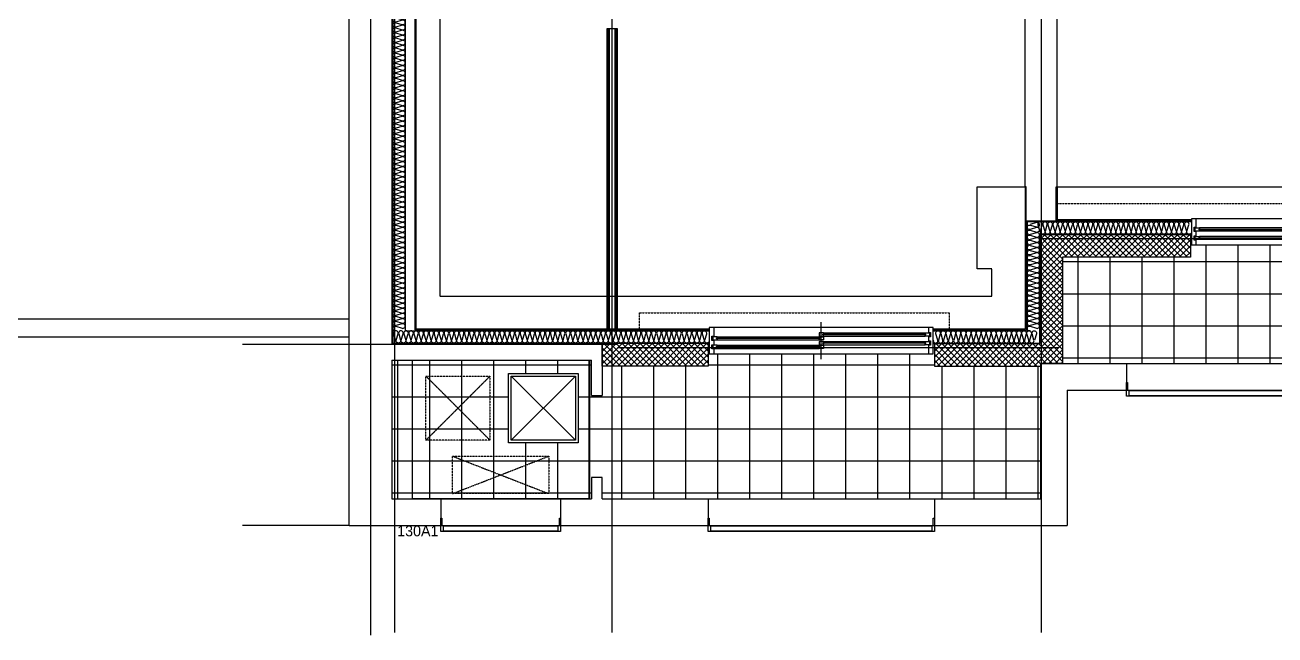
# Model space of a CAD drawing. Header units: millimetres. Extents: x 18456 to 179493, y -203649 to 469211.
# Drawn here: x 122248 to 133963, y 341252 to 346967 of the extents above; entities that cross this region are included whole.
import ezdxf

# ---------------------------------------------------------------- set-up
doc = ezdxf.new("R2010")
doc.units = ezdxf.units.MM
for name, pattern in [('X-평면도(기본형)$0$CEN', [52.5, 50, -1, 0.5, -1]), ('X-평면도(기본형)$0$HID', [2.8, 1.8, -1]), ('X-평면도(기본형)$0$HID2', [7.5, 6, -1.5])]:
    doc.linetypes.add(name, pattern=pattern)
for name, color, linetype, true_color in [('X-평면도(기본형)$0$40HAT', 9, 'Continuous', 0x808080), ('X-평면도(기본형)$0$4ELE', 4, 'Continuous', 0x00ffff), ('X-평면도(기본형)$0$4GYP', 4, 'Continuous', 0x00ffff), ('X-평면도(기본형)$0$7GYP', 7, 'Continuous', 0x000000), ('X-평면도(기본형)$0$8RF', 9, 'Continuous', 0x808080), ('X-평면도(기본형)$0$AHID', 5, 'X-평면도(기본형)$0$HID', 0x0000ff), ('X-평면도(기본형)$0$CEN', 1, 'X-평면도(기본형)$0$CEN', 0xff0000), ('X-평면도(기본형)$0$DEFTXT', 7, 'Continuous', 0x7fdfff), ('X-평면도(기본형)$0$DOOR', 4, 'Continuous', 0x00ffff), ('X-평면도(기본형)$0$ETC', 9, 'Continuous', 0x808080), ('X-평면도(기본형)$0$FUR', 6, 'Continuous', 0xff00ff), ('X-평면도(기본형)$0$INS', 9, 'Continuous', 0x808080), ('X-평면도(기본형)$0$INSUL', 9, 'Continuous', 0x808080), ('X-평면도(기본형)$0$MC', 7, 'Continuous', 0x7f7fff), ('X-평면도(기본형)$0$TIL', 5, 'Continuous', 0x0000ff), ('X-평면도(기본형)$0$UIS', 7, 'X-평면도(기본형)$0$HID2', 0x000000), ('X-평면도(기본형)$0$W1', 2, 'Continuous', 0xffff00), ('X-평면도(기본형)$0$W2', 3, 'Continuous', 0x00ff00), ('X-평면도(기본형)$0$WID', 4, 'Continuous', 0x00ffff), ('X-평면도(기본형)$0$국기계양대', 9, 'Continuous', 0x808080), ('X-평면도(기본형)$0$피난구', 9, 'Continuous', 0x808080)]:
    doc.layers.add(name, color=color, linetype=linetype, true_color=true_color)
doc.styles.add('맑은 고딕 Regular', font='')
doc.styles.get('맑은 고딕 Regular').set_extended_font_data('M+39D80 怨좊뵓')
pattern_1 = [(315, (-174175.336, 75338.112), (28.2842712, 28.2842712), []), (45, (-174175.336, 75338.112), (-28.2842712, 28.2842712), [])]

# ---------------------------------------------------------------- blocks, each defined once
blk = doc.blocks.new('X-평면도(기본형)$0$dw2100')
at = {"layer": 'X-평면도(기본형)$0$WID', "color": 8, "true_color": 0x808080}
for p, q in [((2055, 0), (45, 0)), ((72, -98), (1033, -98)), ((72, -98), (72, -102)), ((72, -102), (1033, -102)), ((1033, -98), (1033, -102)), ((1067, -63), (2028, -63)), ((1067, -63), (1067, -67)), ((1067, -67), (2028, -67)), ((2028, -63), (2028, -67)), ((72, -178), (1033, -178)), ((72, -178), (72, -182)), ((72, -182), (1033, -182)), ((1033, -178), (1033, -182)), ((1067, -143), (2028, -143)), ((1067, -143), (1067, -147)), ((1067, -147), (2028, -147)), ((2028, -143), (2028, -147)), ((45, -245), (2055, -245))]:
    blk.add_line(p, q, dxfattribs=at)
at = {"layer": 'X-평면도(기본형)$0$WID', "color": 1, "true_color": 0xff0000}
blk.add_line((1050, 50), (1050, -295), dxfattribs=at)
at = {"layer": 'X-평면도(기본형)$0$WID'}
for p, q in [((1030, -85), (75, -85)), ((1030, -115), (75, -115)), ((2025, -50), (1070, -50)), ((2025, -80), (1070, -80)), ((1030, -165), (75, -165)), ((1030, -195), (75, -195)), ((2025, -130), (1070, -130)), ((2025, -160), (1070, -160))]:
    blk.add_line(p, q, dxfattribs=at)
for points in [[(0, -245), (45, -245), (45, -200), (25, -200), (25, -160), (45, -160), (45, -120), (25, -120), (25, -80), (45, -80), (45, 0), (0, 0)], [(2100, 0), (2055, 0), (2055, -45), (2075, -45), (2075, -85), (2055, -85), (2055, -125), (2075, -125), (2075, -165), (2055, -165), (2055, -245), (2100, -245)], [(75, -115), (35, -115), (35, -85), (75, -85), (75, -95), (69, -97), (69, -103), (75, -105)], [(1070, -80), (1030, -80), (1030, -50), (1070, -50), (1070, -60), (1064, -62), (1064, -68), (1070, -70)], [(1030, -115), (1070, -115), (1070, -85), (1030, -85), (1030, -95), (1036, -97), (1036, -103), (1030, -105)], [(2025, -80), (2065, -80), (2065, -50), (2025, -50), (2025, -60), (2031, -62), (2031, -68), (2025, -70)], [(75, -195), (35, -195), (35, -165), (75, -165), (75, -175), (69, -177), (69, -183), (75, -185)], [(1070, -160), (1030, -160), (1030, -130), (1070, -130), (1070, -140), (1064, -142), (1064, -148), (1070, -150)], [(1030, -195), (1070, -195), (1070, -165), (1030, -165), (1030, -175), (1036, -177), (1036, -183), (1030, -185)], [(2025, -160), (2065, -160), (2065, -130), (2025, -130), (2025, -140), (2031, -142), (2031, -148), (2025, -150)]]:
    blk.add_lwpolyline(points, close=True, dxfattribs=at)
at = {"layer": 'X-평면도(기본형)$0$WID', "color": 8, "true_color": 0x808080}
for points in [[(75, -94), (78, -96), (78, -97), (79, -98)], [(75, -106), (78, -104), (78, -103), (79, -102)], [(1030, -94), (1027, -96), (1027, -97), (1026, -98)], [(1030, -106), (1027, -104), (1027, -103), (1026, -102)], [(1070, -59), (1073, -61), (1073, -62), (1074, -63)], [(1070, -71), (1073, -69), (1073, -68), (1074, -67)], [(2025, -59), (2022, -61), (2022, -62), (2021, -63)], [(2025, -71), (2022, -69), (2022, -68), (2021, -67)], [(75, -174), (78, -176), (78, -177), (79, -178)], [(75, -186), (78, -184), (78, -183), (79, -182)], [(1030, -174), (1027, -176), (1027, -177), (1026, -178)], [(1030, -186), (1027, -184), (1027, -183), (1026, -182)], [(1070, -139), (1073, -141), (1073, -142), (1074, -143)], [(1070, -151), (1073, -149), (1073, -148), (1074, -147)], [(2025, -139), (2022, -141), (2022, -142), (2021, -143)], [(2025, -151), (2022, -149), (2022, -148), (2021, -147)]]:
    blk.add_lwpolyline(points, dxfattribs=at)
blk = doc.blocks.new('U169 (X-평면도(기본형)$0$ins-l)')
at = {"layer": 'X-평면도(기본형)$0$INSUL', "color": 8, "true_color": 0x808080}
for p, q in [((37, 24), (21, 76)), ((57, 76), (42, 24)), ((78, 24), (63, 76)), ((99, 76), (83, 24)), ((119, 24), (104, 76)), ((140, 76), (124, 24)), ((161, 24), (145, 76)), ((181, 76), (166, 24)), ((202, 24), (186, 76)), ((222, 76), (207, 24)), ((243, 24), (228, 76)), ((264, 76), (248, 24)), ((284, 24), (269, 76)), ((305, 76), (289, 24)), ((325, 24), (310, 76)), ((346, 76), (331, 24)), ((367, 24), (351, 76)), ((387, 76), (372, 24)), ((408, 24), (392, 76)), ((428, 76), (413, 24)), ((449, 24), (434, 76)), ((470, 76), (454, 24)), ((490, 24), (475, 76)), ((511, 76), (495, 24)), ((531, 24), (516, 76)), ((552, 76), (537, 24)), ((573, 24), (557, 76)), ((593, 76), (578, 24)), ((614, 24), (598, 76)), ((635, 76), (619, 24)), ((655, 24), (640, 76)), ((676, 76), (660, 24)), ((696, 24), (681, 76)), ((717, 76), (702, 24)), ((738, 24), (722, 76)), ((758, 76), (743, 24)), ((779, 24), (763, 76)), ((799, 76), (784, 24)), ((820, 24), (805, 76)), ((841, 76), (825, 24)), ((861, 24), (846, 76)), ((882, 76), (866, 24)), ((902, 24), (887, 76)), ((923, 76), (908, 24)), ((944, 24), (928, 76)), ((964, 76), (949, 24)), ((985, 24), (969, 76)), ((1006, 76), (990, 24)), ((1026, 24), (1011, 76)), ((1047, 76), (1031, 24)), ((1067, 24), (1052, 76)), ((1088, 76), (1073, 24)), ((1109, 24), (1093, 76)), ((1129, 76), (1114, 24)), ((1150, 24), (1134, 76)), ((1170, 76), (1155, 24)), ((1191, 24), (1176, 76)), ((1212, 76), (1196, 24)), ((1232, 24), (1217, 76)), ((1253, 76), (1237, 24))]:
    blk.add_line(p, q, dxfattribs=at)
for centre in [(19, 19), (60, 19), (101, 19), (142, 19), (184, 19), (225, 19), (266, 19), (307, 19), (349, 19), (390, 19), (431, 19), (472, 19), (513, 19), (555, 19), (596, 19), (637, 19), (678, 19), (720, 19), (761, 19), (802, 19), (843, 19), (884, 19), (926, 19), (967, 19), (1008, 19), (1049, 19), (1091, 19), (1132, 19), (1173, 19), (1214, 19)]:
    blk.add_arc(centre, 18.8, 163.3008, 16.6992, dxfattribs=at)
at = {"layer": 'X-평면도(기본형)$0$INSUL', "color": 8, "true_color": 0x808080, "extrusion": (0, 0, -1)}
for centre in [(-39, 81), (-81, 81), (-122, 81), (-163, 81), (-204, 81), (-246, 81), (-287, 81), (-328, 81), (-369, 81), (-410, 81), (-452, 81), (-493, 81), (-534, 81), (-575, 81), (-617, 81), (-658, 81), (-699, 81), (-740, 81), (-781, 81), (-823, 81), (-864, 81), (-905, 81), (-946, 81), (-987, 81), (-1029, 81), (-1070, 81), (-1111, 81), (-1152, 81), (-1194, 81), (-1235, 81)]:
    blk.add_arc(centre, 18.8, 343.3008, 196.6992, dxfattribs=at)
blk = doc.blocks.new('X-평면도(기본형)$0$DW2700v')
at = {"layer": 'X-평면도(기본형)$0$WID', "color": 8, "true_color": 0x808080}
for p, q in [((2655, 0), (45, 0)), ((883, -98), (72, -98)), ((72, -102), (72, -98)), ((883, -102), (72, -102)), ((883, -102), (883, -98)), ((2628, -63), (917, -63)), ((917, -67), (917, -63)), ((2628, -67), (917, -67)), ((2628, -67), (2628, -63)), ((883, -178), (72, -178)), ((72, -182), (72, -178)), ((883, -182), (72, -182)), ((883, -182), (883, -178)), ((2628, -143), (917, -143)), ((917, -147), (917, -143)), ((2628, -147), (917, -147)), ((2628, -147), (2628, -143)), ((45, -245), (2655, -245))]:
    blk.add_line(p, q, dxfattribs=at)
at = {"layer": 'X-평면도(기본형)$0$WID', "color": 1, "true_color": 0xff0000}
blk.add_line((900, -295), (900, 50), dxfattribs=at)
at = {"layer": 'X-평면도(기본형)$0$WID'}
for p, q in [((75, -85), (880, -85)), ((75, -115), (880, -115)), ((920, -50), (2625, -50)), ((920, -80), (2625, -80)), ((75, -165), (880, -165)), ((75, -195), (880, -195)), ((920, -130), (2625, -130)), ((920, -160), (2625, -160))]:
    blk.add_line(p, q, dxfattribs=at)
for points in [[(0, -245), (45, -245), (45, -200), (25, -200), (25, -160), (45, -160), (45, -120), (25, -120), (25, -80), (45, -80), (45, 0), (0, 0)], [(2700, 0), (2655, 0), (2655, -45), (2675, -45), (2675, -85), (2655, -85), (2655, -125), (2675, -125), (2675, -165), (2655, -165), (2655, -245), (2700, -245)], [(75, -85), (35, -85), (35, -115), (75, -115), (75, -105), (69, -103), (69, -97), (75, -95)], [(920, -50), (880, -50), (880, -80), (920, -80), (920, -70), (914, -68), (914, -62), (920, -60)], [(880, -85), (920, -85), (920, -115), (880, -115), (880, -105), (886, -103), (886, -97), (880, -95)], [(2625, -50), (2665, -50), (2665, -80), (2625, -80), (2625, -70), (2631, -68), (2631, -62), (2625, -60)], [(75, -165), (35, -165), (35, -195), (75, -195), (75, -185), (69, -183), (69, -177), (75, -175)], [(920, -130), (880, -130), (880, -160), (920, -160), (920, -150), (914, -148), (914, -142), (920, -140)], [(880, -165), (920, -165), (920, -195), (880, -195), (880, -185), (886, -183), (886, -177), (880, -175)], [(2625, -130), (2665, -130), (2665, -160), (2625, -160), (2625, -150), (2631, -148), (2631, -142), (2625, -140)]]:
    blk.add_lwpolyline(points, close=True, dxfattribs=at)
at = {"layer": 'X-평면도(기본형)$0$WID', "color": 8, "true_color": 0x808080}
for points in [[(75, -94), (78, -96), (78, -97), (79, -98)], [(75, -106), (78, -104), (78, -103), (79, -102)], [(880, -94), (877, -96), (877, -97), (876, -98)], [(880, -106), (877, -104), (877, -103), (876, -102)], [(920, -59), (923, -61), (923, -62), (924, -63)], [(920, -71), (923, -69), (923, -68), (924, -67)], [(2625, -59), (2622, -61), (2622, -62), (2621, -63)], [(2625, -71), (2622, -69), (2622, -68), (2621, -67)], [(75, -174), (78, -176), (78, -177), (79, -178)], [(75, -186), (78, -184), (78, -183), (79, -182)], [(880, -174), (877, -176), (877, -177), (876, -178)], [(880, -186), (877, -184), (877, -183), (876, -182)], [(920, -139), (923, -141), (923, -142), (924, -143)], [(920, -151), (923, -149), (923, -148), (924, -147)], [(2625, -139), (2622, -141), (2622, -142), (2621, -143)], [(2625, -151), (2622, -149), (2622, -148), (2621, -147)]]:
    blk.add_lwpolyline(points, dxfattribs=at)
blk = doc.blocks.new('U145 (X-평면도(기본형)$0$ins-l)')
at = {"layer": 'X-평면도(기본형)$0$INSUL', "color": 8, "true_color": 0x808080}
for p, q in [((37, 24), (21, 76)), ((57, 76), (42, 24)), ((78, 24), (63, 76)), ((99, 76), (83, 24)), ((119, 24), (104, 76)), ((140, 76), (124, 24)), ((161, 24), (145, 76)), ((181, 76), (166, 24)), ((202, 24), (186, 76)), ((222, 76), (207, 24)), ((243, 24), (228, 76)), ((264, 76), (248, 24)), ((284, 24), (269, 76)), ((305, 76), (289, 24)), ((325, 24), (310, 76)), ((346, 76), (331, 24)), ((367, 24), (351, 76)), ((387, 76), (372, 24)), ((408, 24), (392, 76)), ((428, 76), (413, 24)), ((449, 24), (434, 76)), ((470, 76), (454, 24)), ((490, 24), (475, 76)), ((511, 76), (495, 24)), ((531, 24), (516, 76)), ((552, 76), (537, 24)), ((573, 24), (557, 76)), ((593, 76), (578, 24)), ((614, 24), (598, 76)), ((635, 76), (619, 24)), ((655, 24), (640, 76)), ((676, 76), (660, 24)), ((696, 24), (681, 76)), ((717, 76), (702, 24)), ((738, 24), (722, 76)), ((758, 76), (743, 24)), ((779, 24), (763, 76)), ((799, 76), (784, 24)), ((820, 24), (805, 76)), ((841, 76), (825, 24)), ((861, 24), (846, 76)), ((882, 76), (866, 24))]:
    blk.add_line(p, q, dxfattribs=at)
for centre in [(19, 19), (60, 19), (101, 19), (142, 19), (184, 19), (225, 19), (266, 19), (307, 19), (349, 19), (390, 19), (431, 19), (472, 19), (513, 19), (555, 19), (596, 19), (637, 19), (678, 19), (720, 19), (761, 19), (802, 19), (843, 19)]:
    blk.add_arc(centre, 18.8, 163.3008, 16.6992, dxfattribs=at)
at = {"layer": 'X-평면도(기본형)$0$INSUL', "color": 8, "true_color": 0x808080, "extrusion": (0, 0, -1)}
for centre in [(-39, 81), (-81, 81), (-122, 81), (-163, 81), (-204, 81), (-246, 81), (-287, 81), (-328, 81), (-369, 81), (-410, 81), (-452, 81), (-493, 81), (-534, 81), (-575, 81), (-617, 81), (-658, 81), (-699, 81), (-740, 81), (-781, 81), (-823, 81), (-864, 81)]:
    blk.add_arc(centre, 18.8, 343.3008, 196.6992, dxfattribs=at)
blk = doc.blocks.new('U132 (X-평면도(기본형)$0$ng)')
at = {"color": 0, "linetype": 'ByBlock', "lineweight": -2}
for p, q in [((-560, -104), (-560, 22)), ((-560, 22), (-550, 22)), ((-550, 22), (-550, -48)), ((550, 22), (560, 22)), ((550, -48), (550, 22)), ((560, 22), (560, -104)), ((-560, -48), (-538, -48)), ((-538, -104), (-560, -104)), ((-538, -48), (-538, -51)), ((538, -51), (-538, -51)), ((-538, -51), (-538, -101)), ((-538, -51), (538, -51)), ((-538, -101), (538, -101)), ((538, -101), (-538, -101)), ((-538, -101), (-538, -104)), ((538, -51), (538, -48)), ((538, -48), (560, -48)), ((538, -101), (538, -51)), ((538, -104), (538, -101)), ((560, -104), (538, -104))]:
    blk.add_line(p, q, dxfattribs=at)
blk = doc.blocks.new('U170 (X-평면도(기본형)$0$ng)')
at = {"color": 0, "linetype": 'ByBlock', "lineweight": -2}
for p, q in [((-1060, -104), (-1060, 22)), ((-1060, 22), (-1050, 22)), ((-1050, 22), (-1050, -48)), ((1050, 22), (1060, 22)), ((1050, -48), (1050, 22)), ((1060, 22), (1060, -104)), ((-1060, -48), (-1038, -48)), ((-1038, -104), (-1060, -104)), ((-1038, -48), (-1038, -51)), ((1038, -51), (-1038, -51)), ((-1038, -51), (-1038, -101)), ((-1038, -51), (1038, -51)), ((-1038, -101), (1038, -101)), ((1038, -101), (-1038, -101)), ((-1038, -101), (-1038, -104)), ((1038, -51), (1038, -48)), ((1038, -48), (1060, -48)), ((1038, -101), (1038, -51)), ((1038, -104), (1038, -101)), ((1060, -104), (1038, -104))]:
    blk.add_line(p, q, dxfattribs=at)
blk = doc.blocks.new('U172 (X-평면도(기본형)$0$ins-l)')
at = {"layer": 'X-평면도(기본형)$0$INSUL', "color": 8, "true_color": 0x808080}
for p, q in [((37, 24), (21, 76)), ((57, 76), (42, 24)), ((78, 24), (63, 76)), ((99, 76), (83, 24)), ((119, 24), (104, 76)), ((140, 76), (124, 24)), ((161, 24), (145, 76)), ((181, 76), (166, 24)), ((202, 24), (186, 76)), ((222, 76), (207, 24)), ((243, 24), (228, 76)), ((264, 76), (248, 24)), ((284, 24), (269, 76)), ((305, 76), (289, 24)), ((325, 24), (310, 76)), ((346, 76), (331, 24)), ((367, 24), (351, 76)), ((387, 76), (372, 24)), ((408, 24), (392, 76)), ((428, 76), (413, 24)), ((449, 24), (434, 76)), ((470, 76), (454, 24)), ((490, 24), (475, 76)), ((511, 76), (495, 24)), ((531, 24), (516, 76)), ((552, 76), (537, 24)), ((573, 24), (557, 76)), ((593, 76), (578, 24)), ((614, 24), (598, 76)), ((635, 76), (619, 24)), ((655, 24), (640, 76)), ((676, 76), (660, 24)), ((696, 24), (681, 76)), ((717, 76), (702, 24)), ((738, 24), (722, 76)), ((758, 76), (743, 24)), ((779, 24), (763, 76)), ((799, 76), (784, 24)), ((820, 24), (805, 76)), ((841, 76), (825, 24))]:
    blk.add_line(p, q, dxfattribs=at)
for centre in [(19, 19), (60, 19), (101, 19), (142, 19), (184, 19), (225, 19), (266, 19), (307, 19), (349, 19), (390, 19), (431, 19), (472, 19), (513, 19), (555, 19), (596, 19), (637, 19), (678, 19), (720, 19), (761, 19), (802, 19)]:
    blk.add_arc(centre, 18.8, 163.3008, 16.6992, dxfattribs=at)
at = {"layer": 'X-평면도(기본형)$0$INSUL', "color": 8, "true_color": 0x808080, "extrusion": (0, 0, -1)}
for centre in [(-39, 81), (-81, 81), (-122, 81), (-163, 81), (-204, 81), (-246, 81), (-287, 81), (-328, 81), (-369, 81), (-410, 81), (-452, 81), (-493, 81), (-534, 81), (-575, 81), (-617, 81), (-658, 81), (-699, 81), (-740, 81), (-781, 81), (-823, 81)]:
    blk.add_arc(centre, 18.8, 343.3008, 196.6992, dxfattribs=at)
blk = doc.blocks.new('U173 (X-평면도(기본형)$0$ins-l)')
at = {"layer": 'X-평면도(기본형)$0$INSUL', "color": 8, "true_color": 0x808080}
for p, q in [((37, 24), (21, 76)), ((57, 76), (42, 24)), ((78, 24), (63, 76)), ((99, 76), (83, 24)), ((119, 24), (104, 76)), ((140, 76), (124, 24)), ((161, 24), (145, 76)), ((181, 76), (166, 24)), ((202, 24), (186, 76)), ((222, 76), (207, 24)), ((243, 24), (228, 76)), ((264, 76), (248, 24)), ((284, 24), (269, 76)), ((305, 76), (289, 24)), ((325, 24), (310, 76)), ((346, 76), (331, 24)), ((367, 24), (351, 76)), ((387, 76), (372, 24)), ((408, 24), (392, 76)), ((428, 76), (413, 24)), ((449, 24), (434, 76)), ((470, 76), (454, 24)), ((490, 24), (475, 76)), ((511, 76), (495, 24)), ((531, 24), (516, 76)), ((552, 76), (537, 24)), ((573, 24), (557, 76)), ((593, 76), (578, 24)), ((614, 24), (598, 76)), ((635, 76), (619, 24)), ((655, 24), (640, 76)), ((676, 76), (660, 24)), ((696, 24), (681, 76)), ((717, 76), (702, 24)), ((738, 24), (722, 76)), ((758, 76), (743, 24)), ((779, 24), (763, 76)), ((799, 76), (784, 24)), ((820, 24), (805, 76)), ((841, 76), (825, 24)), ((861, 24), (846, 76)), ((882, 76), (866, 24)), ((902, 24), (887, 76)), ((923, 76), (908, 24)), ((944, 24), (928, 76)), ((964, 76), (949, 24)), ((985, 24), (969, 76)), ((1006, 76), (990, 24)), ((1026, 24), (1011, 76)), ((1047, 76), (1031, 24)), ((1067, 24), (1052, 76)), ((1088, 76), (1073, 24)), ((1109, 24), (1093, 76)), ((1129, 76), (1114, 24)), ((1150, 24), (1134, 76)), ((1170, 76), (1155, 24)), ((1191, 24), (1176, 76)), ((1212, 76), (1196, 24)), ((1232, 24), (1217, 76)), ((1253, 76), (1237, 24)), ((1273, 24), (1258, 76)), ((1294, 76), (1279, 24)), ((1315, 24), (1299, 76)), ((1335, 76), (1320, 24)), ((1356, 24), (1340, 76)), ((1377, 76), (1361, 24)), ((1397, 24), (1382, 76)), ((1418, 76), (1402, 24)), ((1438, 24), (1423, 76)), ((1459, 76), (1443, 24)), ((1480, 24), (1464, 76)), ((1500, 76), (1485, 24)), ((1521, 24), (1505, 76)), ((1541, 76), (1526, 24)), ((1562, 24), (1547, 76)), ((1583, 76), (1567, 24)), ((1603, 24), (1588, 76)), ((1624, 76), (1608, 24)), ((1644, 24), (1629, 76)), ((1665, 76), (1650, 24)), ((1686, 24), (1670, 76)), ((1706, 76), (1691, 24)), ((1727, 24), (1711, 76)), ((1747, 76), (1732, 24)), ((1768, 24), (1753, 76)), ((1789, 76), (1773, 24)), ((1809, 24), (1794, 76)), ((1830, 76), (1814, 24)), ((1851, 24), (1835, 76)), ((1871, 76), (1856, 24)), ((1892, 24), (1876, 76)), ((1912, 76), (1897, 24)), ((1933, 24), (1918, 76)), ((1954, 76), (1938, 24)), ((1974, 24), (1959, 76)), ((1995, 76), (1979, 24)), ((2015, 24), (2000, 76)), ((2036, 76), (2021, 24)), ((2057, 24), (2041, 76)), ((2077, 76), (2062, 24)), ((2098, 24), (2082, 76)), ((2118, 76), (2103, 24)), ((2139, 24), (2124, 76)), ((2160, 76), (2144, 24)), ((2180, 24), (2165, 76)), ((2201, 76), (2185, 24)), ((2222, 24), (2206, 76)), ((2242, 76), (2227, 24)), ((2263, 24), (2247, 76)), ((2283, 76), (2268, 24)), ((2304, 24), (2288, 76)), ((2325, 76), (2309, 24)), ((2345, 24), (2330, 76)), ((2366, 76), (2350, 24)), ((2386, 24), (2371, 76)), ((2407, 76), (2392, 24)), ((2428, 24), (2412, 76)), ((2448, 76), (2433, 24)), ((2469, 24), (2453, 76)), ((2489, 76), (2474, 24)), ((2510, 24), (2495, 76)), ((2531, 76), (2515, 24)), ((2551, 24), (2536, 76)), ((2572, 76), (2556, 24))]:
    blk.add_line(p, q, dxfattribs=at)
for centre in [(19, 19), (60, 19), (101, 19), (142, 19), (184, 19), (225, 19), (266, 19), (307, 19), (349, 19), (390, 19), (431, 19), (472, 19), (513, 19), (555, 19), (596, 19), (637, 19), (678, 19), (720, 19), (761, 19), (802, 19), (843, 19), (884, 19), (926, 19), (967, 19), (1008, 19), (1049, 19), (1091, 19), (1132, 19), (1173, 19), (1214, 19), (1255, 19), (1297, 19), (1338, 19), (1379, 19), (1420, 19), (1462, 19), (1503, 19), (1544, 19), (1585, 19), (1626, 19), (1668, 19), (1709, 19), (1750, 19), (1791, 19), (1832, 19), (1874, 19), (1915, 19), (1956, 19), (1997, 19), (2039, 19), (2080, 19), (2121, 19), (2162, 19), (2203, 19), (2245, 19), (2286, 19), (2327, 19), (2368, 19), (2410, 19), (2451, 19), (2492, 19), (2533, 19)]:
    blk.add_arc(centre, 18.8, 163.3008, 16.6992, dxfattribs=at)
at = {"layer": 'X-평면도(기본형)$0$INSUL', "color": 8, "true_color": 0x808080, "extrusion": (0, 0, -1)}
for centre in [(-39, 81), (-81, 81), (-122, 81), (-163, 81), (-204, 81), (-246, 81), (-287, 81), (-328, 81), (-369, 81), (-410, 81), (-452, 81), (-493, 81), (-534, 81), (-575, 81), (-617, 81), (-658, 81), (-699, 81), (-740, 81), (-781, 81), (-823, 81), (-864, 81), (-905, 81), (-946, 81), (-987, 81), (-1029, 81), (-1070, 81), (-1111, 81), (-1152, 81), (-1194, 81), (-1235, 81), (-1276, 81), (-1317, 81), (-1358, 81), (-1400, 81), (-1441, 81), (-1482, 81), (-1523, 81), (-1565, 81), (-1606, 81), (-1647, 81), (-1688, 81), (-1729, 81), (-1771, 81), (-1812, 81), (-1853, 81), (-1894, 81), (-1936, 81), (-1977, 81), (-2018, 81), (-2059, 81), (-2100, 81), (-2142, 81), (-2183, 81), (-2224, 81), (-2265, 81), (-2307, 81), (-2348, 81), (-2389, 81), (-2430, 81), (-2471, 81), (-2513, 81), (-2554, 81)]:
    blk.add_arc(centre, 18.8, 343.3008, 196.6992, dxfattribs=at)
blk = doc.blocks.new('U139 (X-평면도(기본형)$0$ins-l)')
at = {"layer": 'X-평면도(기본형)$0$INSUL', "color": 8, "true_color": 0x808080}
for p, q in [((37, 24), (21, 76)), ((57, 76), (42, 24)), ((78, 24), (63, 76)), ((99, 76), (83, 24)), ((119, 24), (104, 76)), ((140, 76), (124, 24)), ((161, 24), (145, 76)), ((181, 76), (166, 24)), ((202, 24), (186, 76)), ((222, 76), (207, 24)), ((243, 24), (228, 76)), ((264, 76), (248, 24)), ((284, 24), (269, 76)), ((305, 76), (289, 24)), ((325, 24), (310, 76)), ((346, 76), (331, 24)), ((367, 24), (351, 76)), ((387, 76), (372, 24)), ((408, 24), (392, 76)), ((428, 76), (413, 24)), ((449, 24), (434, 76)), ((470, 76), (454, 24)), ((490, 24), (475, 76)), ((511, 76), (495, 24)), ((531, 24), (516, 76)), ((552, 76), (537, 24)), ((573, 24), (557, 76)), ((593, 76), (578, 24)), ((614, 24), (598, 76)), ((635, 76), (619, 24)), ((655, 24), (640, 76)), ((676, 76), (660, 24)), ((696, 24), (681, 76)), ((717, 76), (702, 24)), ((738, 24), (722, 76)), ((758, 76), (743, 24)), ((779, 24), (763, 76)), ((799, 76), (784, 24)), ((820, 24), (805, 76)), ((841, 76), (825, 24)), ((861, 24), (846, 76)), ((882, 76), (866, 24)), ((902, 24), (887, 76)), ((923, 76), (908, 24)), ((944, 24), (928, 76)), ((964, 76), (949, 24)), ((985, 24), (969, 76)), ((1006, 76), (990, 24)), ((1026, 24), (1011, 76)), ((1047, 76), (1031, 24)), ((1067, 24), (1052, 76)), ((1088, 76), (1073, 24)), ((1109, 24), (1093, 76)), ((1129, 76), (1114, 24)), ((1150, 24), (1134, 76)), ((1170, 76), (1155, 24)), ((1191, 24), (1176, 76)), ((1212, 76), (1196, 24)), ((1232, 24), (1217, 76)), ((1253, 76), (1237, 24)), ((1273, 24), (1258, 76)), ((1294, 76), (1279, 24)), ((1315, 24), (1299, 76)), ((1335, 76), (1320, 24)), ((1356, 24), (1340, 76)), ((1377, 76), (1361, 24)), ((1397, 24), (1382, 76)), ((1418, 76), (1402, 24)), ((1438, 24), (1423, 76)), ((1459, 76), (1443, 24)), ((1480, 24), (1464, 76)), ((1500, 76), (1485, 24)), ((1521, 24), (1505, 76)), ((1541, 76), (1526, 24)), ((1562, 24), (1547, 76)), ((1583, 76), (1567, 24)), ((1603, 24), (1588, 76)), ((1624, 76), (1608, 24)), ((1644, 24), (1629, 76)), ((1665, 76), (1650, 24)), ((1686, 24), (1670, 76)), ((1706, 76), (1691, 24)), ((1727, 24), (1711, 76)), ((1747, 76), (1732, 24)), ((1768, 24), (1753, 76)), ((1789, 76), (1773, 24)), ((1809, 24), (1794, 76)), ((1830, 76), (1814, 24)), ((1851, 24), (1835, 76)), ((1871, 76), (1856, 24)), ((1892, 24), (1876, 76)), ((1912, 76), (1897, 24)), ((1933, 24), (1918, 76)), ((1954, 76), (1938, 24)), ((1974, 24), (1959, 76)), ((1995, 76), (1979, 24)), ((2015, 24), (2000, 76)), ((2036, 76), (2021, 24)), ((2057, 24), (2041, 76)), ((2077, 76), (2062, 24)), ((2098, 24), (2082, 76)), ((2118, 76), (2103, 24)), ((2139, 24), (2124, 76)), ((2160, 76), (2144, 24)), ((2180, 24), (2165, 76)), ((2201, 76), (2185, 24)), ((2222, 24), (2206, 76)), ((2242, 76), (2227, 24)), ((2263, 24), (2247, 76)), ((2283, 76), (2268, 24)), ((2304, 24), (2288, 76)), ((2325, 76), (2309, 24)), ((2345, 24), (2330, 76)), ((2366, 76), (2350, 24)), ((2386, 24), (2371, 76)), ((2407, 76), (2392, 24)), ((2428, 24), (2412, 76)), ((2448, 76), (2433, 24)), ((2469, 24), (2453, 76)), ((2489, 76), (2474, 24)), ((2510, 24), (2495, 76)), ((2531, 76), (2515, 24)), ((2551, 24), (2536, 76)), ((2572, 76), (2556, 24)), ((2592, 24), (2577, 76)), ((2613, 76), (2598, 24)), ((2634, 24), (2618, 76)), ((2654, 76), (2639, 24)), ((2675, 24), (2659, 76)), ((2696, 76), (2680, 24)), ((2716, 24), (2701, 76)), ((2737, 76), (2721, 24)), ((2757, 24), (2742, 76)), ((2778, 76), (2763, 24)), ((2799, 24), (2783, 76)), ((2819, 76), (2804, 24)), ((2840, 24), (2824, 76)), ((2860, 76), (2845, 24)), ((2881, 24), (2866, 76)), ((2902, 76), (2886, 24)), ((2922, 24), (2907, 76)), ((2943, 76), (2927, 24)), ((2963, 24), (2948, 76)), ((2984, 76), (2969, 24)), ((3005, 24), (2989, 76)), ((3025, 76), (3010, 24)), ((3046, 24), (3030, 76)), ((3067, 76), (3051, 24)), ((3087, 24), (3072, 76)), ((3108, 76), (3092, 24)), ((3128, 24), (3113, 76)), ((3149, 76), (3133, 24)), ((3170, 24), (3154, 76)), ((3190, 76), (3175, 24)), ((3211, 24), (3195, 76)), ((3231, 76), (3216, 24)), ((3252, 24), (3237, 76)), ((3273, 76), (3257, 24)), ((3293, 24), (3278, 76)), ((3314, 76), (3298, 24)), ((3334, 24), (3319, 76)), ((3355, 76), (3340, 24)), ((3376, 24), (3360, 76)), ((3396, 76), (3381, 24)), ((3417, 24), (3401, 76)), ((3437, 76), (3422, 24)), ((3458, 24), (3443, 76)), ((3479, 76), (3463, 24)), ((3499, 24), (3484, 76)), ((3520, 76), (3504, 24)), ((3541, 24), (3525, 76)), ((3561, 76), (3546, 24)), ((3582, 24), (3566, 76)), ((3602, 76), (3587, 24)), ((3623, 24), (3608, 76)), ((3644, 76), (3628, 24)), ((3664, 24), (3649, 76)), ((3685, 76), (3669, 24)), ((3705, 24), (3690, 76)), ((3726, 76), (3711, 24)), ((3747, 24), (3731, 76)), ((3767, 76), (3752, 24)), ((3788, 24), (3772, 76)), ((3808, 76), (3793, 24)), ((3829, 24), (3814, 76)), ((3850, 76), (3834, 24)), ((3870, 24), (3855, 76)), ((3891, 76), (3875, 24)), ((3912, 24), (3896, 76)), ((3932, 76), (3917, 24)), ((3953, 24), (3937, 76)), ((3973, 76), (3958, 24)), ((3994, 24), (3978, 76)), ((4015, 76), (3999, 24)), ((4035, 24), (4020, 76)), ((4056, 76), (4040, 24)), ((4076, 24), (4061, 76)), ((4097, 76), (4082, 24)), ((4118, 24), (4102, 76)), ((4138, 76), (4123, 24)), ((4159, 24), (4143, 76)), ((4179, 76), (4164, 24)), ((4200, 24), (4185, 76)), ((4221, 76), (4205, 24)), ((4241, 24), (4226, 76)), ((4262, 76), (4246, 24)), ((4282, 24), (4267, 76)), ((4303, 76), (4288, 24)), ((4324, 24), (4308, 76)), ((4344, 76), (4329, 24)), ((4365, 24), (4349, 76)), ((4386, 76), (4370, 24)), ((4406, 24), (4391, 76)), ((4427, 76), (4411, 24)), ((4447, 24), (4432, 76)), ((4468, 76), (4453, 24)), ((4489, 24), (4473, 76)), ((4509, 76), (4494, 24)), ((4530, 24), (4514, 76)), ((4550, 76), (4535, 24)), ((4571, 24), (4556, 76)), ((4592, 76), (4576, 24)), ((4612, 24), (4597, 76)), ((4633, 76), (4617, 24)), ((4653, 24), (4638, 76)), ((4674, 76), (4659, 24)), ((4695, 24), (4679, 76)), ((4715, 76), (4700, 24)), ((4736, 24), (4720, 76)), ((4757, 76), (4741, 24)), ((4777, 24), (4762, 76)), ((4798, 76), (4782, 24)), ((4818, 24), (4803, 76)), ((4839, 76), (4823, 24)), ((4860, 24), (4844, 76)), ((4880, 76), (4865, 24)), ((4901, 24), (4885, 76)), ((4921, 76), (4906, 24)), ((4942, 24), (4927, 76)), ((4963, 76), (4947, 24)), ((4983, 24), (4968, 76)), ((5004, 76), (4988, 24)), ((5024, 24), (5009, 76)), ((5045, 76), (5030, 24)), ((5066, 24), (5050, 76)), ((5086, 76), (5071, 24)), ((5107, 24), (5091, 76)), ((5127, 76), (5112, 24)), ((5148, 24), (5133, 76)), ((5169, 76), (5153, 24)), ((5189, 24), (5174, 76)), ((5210, 76), (5194, 24)), ((5231, 24), (5215, 76)), ((5251, 76), (5236, 24)), ((5272, 24), (5256, 76)), ((5292, 76), (5277, 24)), ((5313, 24), (5298, 76)), ((5334, 76), (5318, 24)), ((5354, 24), (5339, 76)), ((5375, 76), (5359, 24)), ((5395, 24), (5380, 76)), ((5416, 76), (5401, 24)), ((5437, 24), (5421, 76)), ((5457, 76), (5442, 24)), ((5478, 24), (5462, 76)), ((5498, 76), (5483, 24)), ((5519, 24), (5504, 76)), ((5540, 76), (5524, 24)), ((5560, 24), (5545, 76)), ((5581, 76), (5565, 24)), ((5602, 24), (5586, 76)), ((5622, 76), (5607, 24)), ((5643, 24), (5627, 76)), ((5663, 76), (5648, 24)), ((5684, 24), (5668, 76)), ((5705, 76), (5689, 24)), ((5725, 24), (5710, 76)), ((5746, 76), (5730, 24)), ((5766, 24), (5751, 76)), ((5787, 76), (5772, 24)), ((5808, 24), (5792, 76)), ((5828, 76), (5813, 24)), ((5849, 24), (5833, 76)), ((5869, 76), (5854, 24)), ((5890, 24), (5875, 76)), ((5911, 76), (5895, 24)), ((5931, 24), (5916, 76)), ((5952, 76), (5936, 24)), ((5972, 24), (5957, 76)), ((5993, 76), (5978, 24)), ((6014, 24), (5998, 76)), ((6034, 76), (6019, 24)), ((6055, 24), (6039, 76)), ((6076, 76), (6060, 24)), ((6096, 24), (6081, 76)), ((6117, 76), (6101, 24)), ((6137, 24), (6122, 76)), ((6158, 76), (6143, 24)), ((6179, 24), (6163, 76)), ((6199, 76), (6184, 24)), ((6220, 24), (6204, 76)), ((6240, 76), (6225, 24)), ((6261, 24), (6246, 76)), ((6282, 76), (6266, 24)), ((6302, 24), (6287, 76)), ((6323, 76), (6307, 24)), ((6343, 24), (6328, 76)), ((6364, 76), (6349, 24)), ((6385, 24), (6369, 76)), ((6405, 76), (6390, 24)), ((6426, 24), (6410, 76)), ((6447, 76), (6431, 24)), ((6467, 24), (6452, 76)), ((6488, 76), (6472, 24)), ((6508, 24), (6493, 76)), ((6529, 76), (6514, 24)), ((6550, 24), (6534, 76)), ((6570, 76), (6555, 24))]:
    blk.add_line(p, q, dxfattribs=at)
for centre in [(19, 19), (60, 19), (101, 19), (142, 19), (184, 19), (225, 19), (266, 19), (307, 19), (349, 19), (390, 19), (431, 19), (472, 19), (513, 19), (555, 19), (596, 19), (637, 19), (678, 19), (720, 19), (761, 19), (802, 19), (843, 19), (884, 19), (926, 19), (967, 19), (1008, 19), (1049, 19), (1091, 19), (1132, 19), (1173, 19), (1214, 19), (1255, 19), (1297, 19), (1338, 19), (1379, 19), (1420, 19), (1462, 19), (1503, 19), (1544, 19), (1585, 19), (1626, 19), (1668, 19), (1709, 19), (1750, 19), (1791, 19), (1832, 19), (1874, 19), (1915, 19), (1956, 19), (1997, 19), (2039, 19), (2080, 19), (2121, 19), (2162, 19), (2203, 19), (2245, 19), (2286, 19), (2327, 19), (2368, 19), (2410, 19), (2451, 19), (2492, 19), (2533, 19), (2574, 19), (2616, 19), (2657, 19), (2698, 19), (2739, 19), (2781, 19), (2822, 19), (2863, 19), (2904, 19), (2945, 19), (2987, 19), (3028, 19), (3069, 19), (3110, 19), (3152, 19), (3193, 19), (3234, 19), (3275, 19), (3316, 19), (3358, 19), (3399, 19), (3440, 19), (3481, 19), (3522, 19), (3564, 19), (3605, 19), (3646, 19), (3687, 19), (3729, 19), (3770, 19), (3811, 19), (3852, 19), (3893, 19), (3935, 19), (3976, 19), (4017, 19), (4058, 19), (4100, 19), (4141, 19), (4182, 19), (4223, 19), (4264, 19), (4306, 19), (4347, 19), (4388, 19), (4429, 19), (4471, 19), (4512, 19), (4553, 19), (4594, 19), (4635, 19), (4677, 19), (4718, 19), (4759, 19), (4800, 19), (4842, 19), (4883, 19), (4924, 19), (4965, 19), (5006, 19), (5048, 19), (5089, 19), (5130, 19), (5171, 19), (5213, 19), (5254, 19), (5295, 19), (5336, 19), (5377, 19), (5419, 19), (5460, 19), (5501, 19), (5542, 19), (5583, 19), (5625, 19), (5666, 19), (5707, 19), (5748, 19), (5790, 19), (5831, 19), (5872, 19), (5913, 19), (5954, 19), (5996, 19), (6037, 19), (6078, 19), (6119, 19), (6161, 19), (6202, 19), (6243, 19), (6284, 19), (6325, 19), (6367, 19), (6408, 19), (6449, 19), (6490, 19), (6532, 19)]:
    blk.add_arc(centre, 18.8, 163.3008, 16.6992, dxfattribs=at)
at = {"layer": 'X-평면도(기본형)$0$INSUL', "color": 8, "true_color": 0x808080, "extrusion": (0, 0, -1)}
for centre in [(-39, 81), (-81, 81), (-122, 81), (-163, 81), (-204, 81), (-246, 81), (-287, 81), (-328, 81), (-369, 81), (-410, 81), (-452, 81), (-493, 81), (-534, 81), (-575, 81), (-617, 81), (-658, 81), (-699, 81), (-740, 81), (-781, 81), (-823, 81), (-864, 81), (-905, 81), (-946, 81), (-987, 81), (-1029, 81), (-1070, 81), (-1111, 81), (-1152, 81), (-1194, 81), (-1235, 81), (-1276, 81), (-1317, 81), (-1358, 81), (-1400, 81), (-1441, 81), (-1482, 81), (-1523, 81), (-1565, 81), (-1606, 81), (-1647, 81), (-1688, 81), (-1729, 81), (-1771, 81), (-1812, 81), (-1853, 81), (-1894, 81), (-1936, 81), (-1977, 81), (-2018, 81), (-2059, 81), (-2100, 81), (-2142, 81), (-2183, 81), (-2224, 81), (-2265, 81), (-2307, 81), (-2348, 81), (-2389, 81), (-2430, 81), (-2471, 81), (-2513, 81), (-2554, 81), (-2595, 81), (-2636, 81), (-2677, 81), (-2719, 81), (-2760, 81), (-2801, 81), (-2842, 81), (-2884, 81), (-2925, 81), (-2966, 81), (-3007, 81), (-3048, 81), (-3090, 81), (-3131, 81), (-3172, 81), (-3213, 81), (-3255, 81), (-3296, 81), (-3337, 81), (-3378, 81), (-3419, 81), (-3461, 81), (-3502, 81), (-3543, 81), (-3584, 81), (-3626, 81), (-3667, 81), (-3708, 81), (-3749, 81), (-3790, 81), (-3832, 81), (-3873, 81), (-3914, 81), (-3955, 81), (-3997, 81), (-4038, 81), (-4079, 81), (-4120, 81), (-4161, 81), (-4203, 81), (-4244, 81), (-4285, 81), (-4326, 81), (-4368, 81), (-4409, 81), (-4450, 81), (-4491, 81), (-4532, 81), (-4574, 81), (-4615, 81), (-4656, 81), (-4697, 81), (-4738, 81), (-4780, 81), (-4821, 81), (-4862, 81), (-4903, 81), (-4945, 81), (-4986, 81), (-5027, 81), (-5068, 81), (-5109, 81), (-5151, 81), (-5192, 81), (-5233, 81), (-5274, 81), (-5316, 81), (-5357, 81), (-5398, 81), (-5439, 81), (-5480, 81), (-5522, 81), (-5563, 81), (-5604, 81), (-5645, 81), (-5687, 81), (-5728, 81), (-5769, 81), (-5810, 81), (-5851, 81), (-5893, 81), (-5934, 81), (-5975, 81), (-6016, 81), (-6058, 81), (-6099, 81), (-6140, 81), (-6181, 81), (-6222, 81), (-6264, 81), (-6305, 81), (-6346, 81), (-6387, 81), (-6428, 81), (-6470, 81), (-6511, 81), (-6552, 81)]:
    blk.add_arc(centre, 18.8, 343.3008, 196.6992, dxfattribs=at)
blk = doc.blocks.new('X-평면도(기본형)$0$esp')
at = {"layer": 'X-평면도(기본형)$0$FUR', "linetype": 'X-평면도(기본형)$0$HID'}
for p, q in [((375, 400), (1275, 50)), ((375, 50), (1275, 400))]:
    blk.add_line(p, q, dxfattribs=at)
at = {"layer": 'X-평면도(기본형)$0$FUR'}
blk.add_lwpolyline([(900, 1175), (1550, 1175), (1550, 525), (900, 525)], close=True, dxfattribs=at)
at = {"layer": 'X-평면도(기본형)$0$FUR', "linetype": 'X-평면도(기본형)$0$HID'}
blk.add_lwpolyline([(375, 50), (375, 400), (1275, 400), (1275, 50)], close=True, dxfattribs=at)
at = {"layer": 'X-평면도(기본형)$0$MC'}
blk.add_lwpolyline([(1650, 0), (0, 0), (0, 1300), (1650, 1300)], close=True, dxfattribs=at)
at = {"layer": 'X-평면도(기본형)$0$피난구', "linetype": 'X-평면도(기본형)$0$HID'}
for p, q in [((125, 550), (725, 1150)), ((125, 1150), (725, 550))]:
    blk.add_line(p, q, dxfattribs=at)
at = {"layer": 'X-평면도(기본형)$0$피난구', "color": 1, "true_color": 0xff0000}
for p, q in [((925, 550), (1525, 1150)), ((925, 1150), (1525, 550))]:
    blk.add_line(p, q, dxfattribs=at)
at = {"layer": 'X-평면도(기본형)$0$피난구', "linetype": 'X-평면도(기본형)$0$HID'}
blk.add_lwpolyline([(125, 1150), (725, 1150), (725, 550), (125, 550)], close=True, dxfattribs=at)
at = {"layer": 'X-평면도(기본형)$0$피난구'}
blk.add_lwpolyline([(925, 1150), (1525, 1150), (1525, 550), (925, 550)], close=True, dxfattribs=at)
blk = doc.blocks.new('X-평면도(기본형)$0$국기계양대')
at = {"color": 0, "linetype": 'ByBlock', "lineweight": -2}
for p, q in [((-64, 0), (0, 0)), ((-64, 0), (-64, -20)), ((0, 0), (0, -20)), ((-64, -20), (-52, -20)), ((-54, -10), (-10, -10)), ((-54, -10), (-54, -20)), ((-49, -35), (-54, -10)), ((-49, -35), (-15, -35)), ((-49, -35), (-49, -75)), ((-49, -75), (-15, -75)), ((-47, -75), (-47, -140)), ((-17, -75), (-17, -140)), ((-15, -35), (-10, -10)), ((-15, -35), (-15, -75)), ((-12, -20), (0, -20)), ((-10, -10), (-10, -20))]:
    blk.add_line(p, q, dxfattribs=at)
blk.add_circle((-32, -140), 15, dxfattribs=at)
blk = doc.blocks.new('U68 (X-평면도(기본형)$0$ng)')
at = {"color": 0, "linetype": 'ByBlock', "lineweight": -2}
for p, q in [((-1960, -104), (-1960, 22)), ((-1960, 22), (-1950, 22)), ((-1950, 22), (-1950, -48)), ((1950, 22), (1960, 22)), ((1950, -48), (1950, 22)), ((1960, 22), (1960, -104)), ((-1960, -48), (-1938, -48)), ((-1938, -104), (-1960, -104)), ((-1938, -48), (-1938, -51)), ((1938, -51), (-1938, -51)), ((-1938, -51), (-1938, -101)), ((-1938, -51), (1938, -51)), ((-1938, -101), (1938, -101)), ((1938, -101), (-1938, -101)), ((-1938, -101), (-1938, -104)), ((1938, -51), (1938, -48)), ((1938, -48), (1960, -48)), ((1938, -101), (1938, -51)), ((1938, -104), (1938, -101)), ((1960, -104), (1938, -104))]:
    blk.add_line(p, q, dxfattribs=at)
at = {"layer": 'X-평면도(기본형)$0$국기계양대'}
blk.add_blockref('X-평면도(기본형)$0$국기계양대', (1870, -53), dxfattribs=at)

msp = doc.modelspace()

# ---------------------------------------------------------------- hatches: boundary and pattern name
at = {"layer": 'X-평면도(기본형)$0$40HAT'}
h = msp.add_hatch(dxfattribs=at)
h.set_pattern_fill('H3', color=256, scale=40, style=0, pattern_type=2)
h.set_pattern_definition(pattern_1)
h.paths.add_polyline_path([(131971, 344792), (131971, 343797), (131766, 343797), (131766, 343772), (130771, 343772), (130771, 343982), (131761, 343982), (131761, 345002), (133171, 345002), (133171, 344792)], flags=0)
h = msp.add_hatch(dxfattribs=at)
h.set_pattern_fill('H3', color=256, scale=40, style=0, pattern_type=2)
h.set_pattern_definition(pattern_1)
h.paths.add_polyline_path([(127656, 343772), (127656, 343982), (128651, 343982), (128651, 343772)], flags=0)
at = {"layer": 'X-평면도(기본형)$0$TIL'}
h = msp.add_hatch(dxfattribs=at)
h.set_pattern_fill('H3', color=256, scale=300, angle=45, style=0, pattern_type=2)
h.set_pattern_definition([(360, (-512882.68, 364849.67), (2e-13, 300), []), (90, (-512882.68, 364849.67), (-300, 9e-14), [])])
h.paths.add_polyline_path([(131971, 343797), (131971, 344792), (133171, 344792), (133171, 344907), (135891, 344907), (135891, 344792), (144501, 344792), (144501, 343797)], flags=0)
h = msp.add_hatch(dxfattribs=at)
h.set_pattern_fill('H3', color=256, scale=300, angle=45, style=0, pattern_type=2)
h.set_pattern_definition([(360, (-509057.68, 363884.67), (2e-13, 300), []), (90, (-509057.68, 363884.67), (-300, 9e-14), [])])
h.paths.add_polyline_path([(127656, 343497), (127656, 343772), (128651, 343772), (128651, 343887), (130771, 343887), (130771, 343772), (131766, 343772), (131766, 342527), (127656, 342527), (127656, 342727), (127556, 342727), (127556, 342527), (125686, 342527), (125686, 343827), (127556, 343827), (127556, 343497)], flags=0)
h.paths.add_polyline_path([(127431, 343052), (127431, 343702), (126781, 343702), (126781, 343052)], flags=0)

# ---------------------------------------------------------------- linework, layer by layer
at = {"layer": 'X-평면도(기본형)$0$4ELE'}
for p, q in [((132571, 343797), (136491, 343797)), ((132571, 343547), (136491, 343547)), ((126146, 342527), (127266, 342527)), ((128651, 342527), (130771, 342527)), ((126146, 342277), (127266, 342277)), ((128651, 342277), (130771, 342277))]:
    msp.add_line(p, q, dxfattribs=at)
at = {"layer": 'X-평면도(기본형)$0$4GYP'}
for p, q in [((125901, 349452), (125901, 344112)), ((125911, 349452), (125911, 344122)), ((133181, 345142), (131921, 345142)), ((131621, 345132), (131621, 344122)), ((131631, 345132), (131631, 344112)), ((133181, 345132), (131921, 345132)), ((125901, 344112), (128661, 344112)), ((125911, 344122), (128661, 344122)), ((130761, 344122), (131621, 344122)), ((130761, 344112), (131631, 344112))]:
    msp.add_line(p, q, dxfattribs=at)
at = {"layer": 'X-평면도(기본형)$0$7GYP'}
for p, q in [((127701, 346932), (127701, 344122)), ((127801, 346932), (127701, 346932)), ((127714, 346932), (127714, 344122)), ((127723, 346932), (127723, 344122)), ((127779, 344122), (127779, 346932)), ((127789, 344122), (127789, 346932)), ((127801, 344122), (127801, 346932)), ((127701, 344122), (127801, 344122))]:
    msp.add_line(p, q, dxfattribs=at)
at = {"layer": 'X-평면도(기본형)$0$8RF'}
for points in [[(125286, 344042), (117231, 344042), (117231, 342252), (110636, 342252), (110636, 344362), (108431, 344362), (108431, 354342), (112866, 354342), (112866, 355037)], [(125286, 344212), (117061, 344212), (117061, 342422), (110806, 342422), (110806, 344532), (108601, 344532), (108601, 354172), (113036, 354172), (113036, 355037)]]:
    msp.add_lwpolyline(points, dxfattribs=at)
at = {"layer": 'X-평면도(기본형)$0$AHID'}
msp.add_line((137141, 345292), (131921, 345292), dxfattribs=at)
msp.add_lwpolyline([(128006, 344122), (128006, 344272), (130911, 344272), (130911, 344122)], dxfattribs=at)
at = {"layer": 'X-평면도(기본형)$0$CEN'}
for p, q in [((125711, 355097), (125711, 341277)), ((131771, 355097), (131771, 341277)), ((125486, 351917), (125486, 341252)), ((127751, 341277), (127751, 349572)), ((131771, 344967), (144701, 344967)), ((124286, 343977), (127801, 343977)), ((127801, 343947), (131931, 343947)), ((125286, 342277), (124286, 342277))]:
    msp.add_line(p, q, dxfattribs=at)
at = {"layer": 'X-평면도(기본형)$0$INS'}
for p, q in [((125696, 351757), (125696, 343987)), ((125811, 351642), (125811, 344102)), ((131641, 345122), (131641, 344102)), ((133181, 345122), (131641, 345122)), ((131756, 345007), (131756, 343987)), ((133181, 345007), (131756, 345007)), ((125811, 344102), (128661, 344102)), ((130761, 344102), (131641, 344102)), ((125696, 343987), (128661, 343987)), ((130761, 343987), (131756, 343987))]:
    msp.add_line(p, q, dxfattribs=at)
for points in [[(131621, 345452), (131621, 345132), (131631, 345132)], [(131921, 345452), (131921, 345132), (131911, 345132)]]:
    msp.add_lwpolyline(points, dxfattribs=at)
at = {"layer": 'X-평면도(기본형)$0$UIS'}
for points in [[(128341, 351542), (128341, 352567), (128131, 352567), (128131, 351542), (125911, 351542), (125911, 349662), (126136, 349662), (126136, 344427), (131311, 344427), (131311, 344682), (131171, 344682), (131171, 345452), (131621, 345452)], [(131921, 345452), (137141, 345452)]]:
    msp.add_lwpolyline(points, dxfattribs=at)
at = {"layer": 'X-평면도(기본형)$0$W1'}
for p, q in [((125286, 342277), (125286, 353267)), ((125686, 353017), (125686, 343977)), ((131621, 345452), (131621, 348062)), ((131921, 345452), (131921, 348062)), ((131631, 345132), (131911, 345132)), ((125686, 343977), (127656, 343977)), ((127656, 343977), (127656, 343497)), ((125686, 343827), (125686, 342527)), ((125686, 343827), (127556, 343827)), ((127556, 343497), (127556, 343827)), ((131766, 343797), (132571, 343797)), ((131766, 343797), (131766, 342527)), ((132571, 343797), (132571, 343547)), ((132016, 343547), (132571, 343547)), ((132016, 343547), (132016, 342277)), ((127556, 343497), (127656, 343497)), ((127556, 342727), (127556, 342527)), ((127656, 342727), (127556, 342727)), ((127656, 342527), (127656, 342727)), ((125686, 342527), (126146, 342527)), ((126146, 342527), (126146, 342277)), ((127266, 342527), (127266, 342277)), ((127266, 342527), (127556, 342527)), ((127656, 342527), (128651, 342527)), ((128651, 342527), (128651, 342277)), ((130771, 342527), (130771, 342277)), ((130771, 342527), (131766, 342527)), ((125286, 342277), (126146, 342277)), ((127266, 342277), (128651, 342277)), ((130771, 342277), (132016, 342277))]:
    msp.add_line(p, q, dxfattribs=at)
for points in [[(131631, 345132), (131631, 345452), (131621, 345452)], [(131911, 345132), (131911, 345452), (131921, 345452)]]:
    msp.add_lwpolyline(points, dxfattribs=at)
at = {"layer": 'X-평면도(기본형)$0$W2'}
for p, q in [((131761, 345002), (131761, 343982)), ((133171, 345002), (131761, 345002)), ((133171, 345002), (133171, 344792)), ((133171, 344792), (131971, 344792)), ((127656, 343772), (127656, 343982)), ((128651, 343982), (127656, 343982)), ((128651, 343982), (128651, 343772)), ((130771, 343982), (131761, 343982)), ((130771, 343982), (130771, 343772)), ((128651, 343772), (127656, 343772)), ((130771, 343772), (131766, 343772))]:
    msp.add_line(p, q, dxfattribs=at)
msp.add_lwpolyline([(131971, 344792), (131971, 343797), (131766, 343797), (131766, 343772)], dxfattribs=at)

# ---------------------------------------------------------------- block references
at = {"rotation": 180}
msp.add_blockref('X-평면도(기본형)$0$dw2100', (130761, 343887), dxfattribs=at)
msp.add_blockref('X-평면도(기본형)$0$esp', (125881, 342527))
at = {"layer": 'X-평면도(기본형)$0$DOOR', "rotation": 180}
msp.add_blockref('X-평면도(기본형)$0$DW2700v', (135881, 344907), dxfattribs=at)
at = {"layer": 'X-평면도(기본형)$0$ETC'}
for name, p in [('U68 (X-평면도(기본형)$0$ng)', (134531, 343595)), ('U132 (X-평면도(기본형)$0$ng)', (126706, 342325)), ('U170 (X-평면도(기본형)$0$ng)', (129711, 342325))]:
    msp.add_blockref(name, p, dxfattribs=at)
at = {"layer": 'X-평면도(기본형)$0$INSUL', "xscale": -1.149999999999999, "yscale": 1.149999999999999, "zscale": 1.149999999999999, "rotation": 270}
for name, p in [('U139 (X-평면도(기본형)$0$ins-l)', (125696, 344102)), ('U145 (X-평면도(기본형)$0$ins-l)', (131641, 344102))]:
    msp.add_blockref(name, p, dxfattribs=at)
at = {"layer": 'X-평면도(기본형)$0$INSUL', "yscale": 1.149999999999999, "zscale": 1.149999999999999}
for name, p, xscale in [('U169 (X-평면도(기본형)$0$ins-l)', (133181, 345007), -1.149999999999999), ('U173 (X-평면도(기본형)$0$ins-l)', (128661, 343987), -1.149999999999999), ('U172 (X-평면도(기본형)$0$ins-l)', (130761, 343987), 1.149999999999999)]:
    msp.add_blockref(name, p, dxfattribs=dict(at, xscale=xscale))

# ---------------------------------------------------------------- texts
at = {"layer": 'X-평면도(기본형)$0$DEFTXT', "insert": (126123, 342277), "char_height": 100, "width": 968.48, "attachment_point": 3, "style": '맑은 고딕 Regular'}
msp.add_mtext('130A1', dxfattribs=at)

doc.saveas('drawing.dxf')
